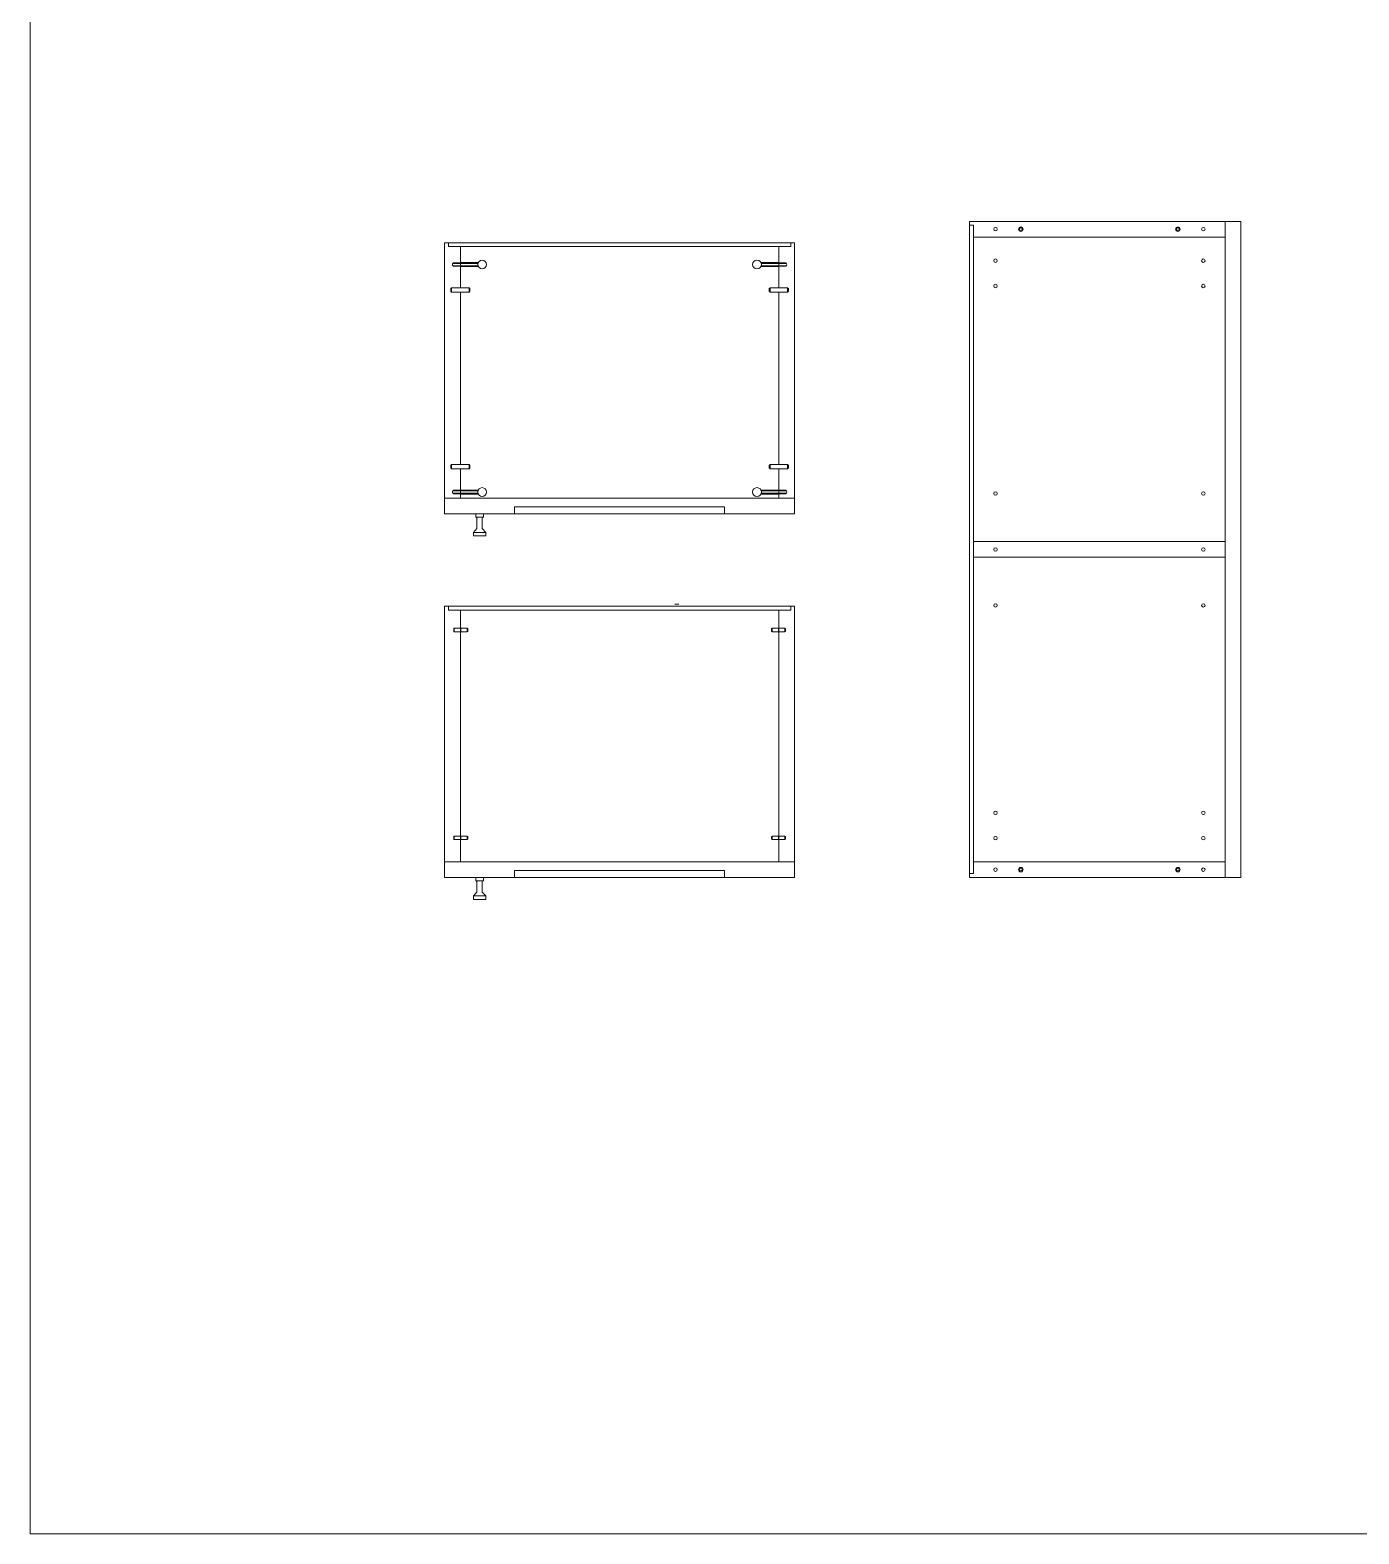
# Model space of a CAD drawing. Header units: centimetres. Extents: x -752 to 647, y -388 to 607.
# Drawn here: x -257 to -105.1, y -388.1 to -216.2 of the extents above; entities that cross this region are included whole.
import ezdxf

# ---------------------------------------------------------------- set-up
doc = ezdxf.new("R2010")
doc.units = ezdxf.units.CM
doc.header["$MEASUREMENT"] = 0
for name, color, linetype, lineweight in [('0_Num_Penna__6', 6, 'Continuous', 18), ('A-FURN_Num_Penna__252_Num_Penna__252_Num_Penna__3_Num_Penna__252_Num_Penna__252_Num_Penna__252_Num_Penna__252_Num_Penna__252_Num_Penna__252_Num_Penna__252_Num_Penna__252_Num_Penna__252_Num_Penna__252_Num_Penna__252_Num_Penna__5', 5, 'Continuous', 18), ('A-FURN_Num_Penna__252_Num_Penna__252_Num_Penna__3_Num_Penna__252_Num_Penna__252_Num_Penna__252_Num_Penna__252_Num_Penna__252_Num_Penna__252_Num_Penna__252_Num_Penna__252_Num_Penna__252_Num_Penna__252_Num_Penna__252_Num_Penna__6', 6, 'Continuous', 18), ('A-SECT-PATT_Num_Penna__6_Num_Penna__6_Num_Penna__6_Num_Penna__6_Num_Penna__6_Num_Penna__6_Num_Penna__6_Num_Penna__6_Num_Penna__6_Num_Penna__6_Num_Penna__6_Num_Penna__6_Num_Penna__6_Num_Penna__6', 6, 'Continuous', 18), ('PDF10_Solid Fills_Num_Penna__5_Num_Penna__5_Num_Penna__5_Num_Penna__5_Num_Penna__5_Num_Penna__5_Num_Penna__5_Num_Penna__5', 5, 'Continuous', 18), ('PDF16_Geometry_Num_Penna__5_Num_Penna__5_Num_Penna__5_Num_Penna__5_Num_Penna__5_Num_Penna__5_Num_Penna__5_Num_Penna__5_Num_Penna__5_Num_Penna__5_Num_Penna__5_Num_Penna__5_Num_Penna__5_Num_Penna__5', 5, 'Continuous', 18), ('PDF16_Geometry_Num_Penna__6_Num_Penna__6_Num_Penna__6_Num_Penna__6_Num_Penna__6_Num_Penna__6_Num_Penna__6_Num_Penna__6_Num_Penna__6_Num_Penna__6_Num_Penna__6_Num_Penna__6_Num_Penna__6_Num_Penna__5', 5, 'Continuous', 18), ('PDF16_Geometry_Num_Penna__6_Num_Penna__6_Num_Penna__6_Num_Penna__6_Num_Penna__6_Num_Penna__6_Num_Penna__6_Num_Penna__6_Num_Penna__6_Num_Penna__6_Num_Penna__6_Num_Penna__6_Num_Penna__6_Num_Penna__6', 6, 'Continuous', 18), ('PDF22_Geometry_Num_Penna__1_Num_Penna__255_Num_Penna__255_Num_Penna__255_Num_Penna__50', 2, 'Continuous', 18), ('PDF22_Geometry_Num_Penna__1_Num_Penna__255_Num_Penna__3_Num_Penna__3_Num_Penna__6', 6, 'Continuous', 18), ('PDF22_Geometry_Num_Penna__1_Num_Penna__255_Num_Penna__5_Num_Penna__5_Num_Penna__5', 5, 'Continuous', 18), ('PDF2_Geometry_Num_Penna__7_Num_Penna__7_Num_Penna__7_Num_Penna__7_Num_Penna__7_Num_Penna__7_Num_Penna__7_Num_Penna__5', 5, 'Continuous', 18), ('PDF2_Geometry_Num_Penna__7_Num_Penna__7_Num_Penna__7_Num_Penna__7_Num_Penna__7_Num_Penna__7_Num_Penna__7_Num_Penna__6', 6, 'Continuous', 18), ('VITE_Num_Penna__5', 5, 'Continuous', 18), ('VITE_Num_Penna__6', 6, 'Continuous', 18), ('viti_Num_Penna__5', 5, 'Continuous', 18), ('viti_Num_Penna__6', 6, 'Continuous', 18)]:
    doc.layers.add(name, color=color, linetype=linetype, lineweight=lineweight)

msp = doc.modelspace()

# ---------------------------------------------------------------- linework, layer by layer
at = {"layer": '0_Num_Penna__6', "color": 6, "linetype": 'Continuous', "lineweight": 18}
for p, q in [((-207.81, -243.21), (-205.75, -243.21)), ((-171.41, -243.21), (-173.46, -243.21)), ((-208.81, -245.63), (-208.91, -245.73)), ((-208.91, -245.73), (-208.91, -246.03)), ((-206.81, -245.63), (-206.71, -245.73)), ((-206.71, -245.73), (-206.71, -246.03)), ((-172.41, -245.63), (-172.51, -245.73)), ((-172.51, -245.73), (-172.51, -246.03)), ((-170.41, -245.63), (-170.31, -245.73)), ((-170.31, -245.73), (-170.31, -246.03)), ((-208.81, -246.13), (-208.91, -246.03)), ((-206.81, -246.13), (-206.71, -246.03)), ((-172.41, -246.13), (-172.51, -246.03)), ((-170.41, -246.13), (-170.31, -246.03)), ((-208.81, -265.83), (-208.91, -265.93)), ((-208.91, -266.23), (-208.91, -265.93)), ((-208.81, -266.33), (-208.91, -266.23)), ((-206.81, -265.83), (-206.71, -265.93)), ((-206.81, -266.33), (-206.71, -266.23)), ((-206.71, -266.23), (-206.71, -265.93)), ((-172.41, -265.83), (-172.51, -265.93)), ((-172.51, -266.23), (-172.51, -265.93)), ((-172.41, -266.33), (-172.51, -266.23)), ((-170.41, -265.83), (-170.31, -265.93)), ((-170.41, -266.33), (-170.31, -266.23)), ((-170.31, -266.23), (-170.31, -265.93)), ((-207.81, -268.75), (-205.75, -268.75)), ((-171.41, -268.75), (-173.46, -268.75))]:
    msp.add_line(p, q, dxfattribs=at)
at = {"layer": 'A-FURN_Num_Penna__252_Num_Penna__252_Num_Penna__3_Num_Penna__252_Num_Penna__252_Num_Penna__252_Num_Penna__252_Num_Penna__252_Num_Penna__252_Num_Penna__252_Num_Penna__252_Num_Penna__252_Num_Penna__252_Num_Penna__252_Num_Penna__5', "color": 5, "linetype": 'Continuous', "lineweight": 18}
for p, q in [((-207.81, -242.78), (-207.81, -243.18)), ((-171.41, -242.78), (-171.41, -243.18)), ((-207.81, -269.18), (-207.81, -268.78)), ((-171.41, -269.18), (-171.41, -268.78))]:
    msp.add_line(p, q, dxfattribs=at)
for centre, radius in [((-143.76, -238.94), 0.25), ((-143.76, -238.94), 0.15), ((-125.81, -238.94), 0.25), ((-125.81, -238.94), 0.15), ((-143.76, -312.14), 0.25), ((-143.76, -312.14), 0.15), ((-125.81, -312.14), 0.25), ((-125.81, -312.14), 0.15)]:
    msp.add_circle(centre, radius, dxfattribs=at)
at = {"layer": 'A-FURN_Num_Penna__252_Num_Penna__252_Num_Penna__3_Num_Penna__252_Num_Penna__252_Num_Penna__252_Num_Penna__252_Num_Penna__252_Num_Penna__252_Num_Penna__252_Num_Penna__252_Num_Penna__252_Num_Penna__252_Num_Penna__252_Num_Penna__6', "color": 6, "linetype": 'Continuous', "lineweight": 18}
for p, q in [((-207.81, -242.78), (-208.64, -242.78)), ((-208.64, -242.78), (-208.64, -242.85)), ((-208.64, -243.18), (-208.64, -243.11)), ((-207.81, -243.18), (-208.64, -243.18)), ((-171.41, -242.78), (-170.58, -242.78)), ((-171.41, -243.18), (-170.58, -243.18)), ((-170.58, -242.78), (-170.58, -242.85)), ((-170.58, -243.18), (-170.58, -243.11)), ((-207.81, -268.78), (-208.64, -268.78)), ((-208.64, -268.78), (-208.64, -268.85)), ((-208.64, -269.18), (-208.64, -269.11)), ((-207.81, -269.18), (-208.64, -269.18)), ((-171.41, -268.78), (-170.58, -268.78)), ((-171.41, -269.18), (-170.58, -269.18)), ((-170.58, -268.78), (-170.58, -268.85)), ((-170.58, -269.18), (-170.58, -269.11))]:
    msp.add_line(p, q, dxfattribs=at)
at = {"layer": 'A-SECT-PATT_Num_Penna__6_Num_Penna__6_Num_Penna__6_Num_Penna__6_Num_Penna__6_Num_Penna__6_Num_Penna__6_Num_Penna__6_Num_Penna__6_Num_Penna__6_Num_Penna__6_Num_Penna__6_Num_Penna__6_Num_Penna__6', "color": 6, "linetype": 'Continuous', "lineweight": 18}
for p, q in [((-149.16, -238.49), (-149.16, -312.59)), ((-201.61, -270.68), (-201.61, -271.48)), ((-177.61, -270.68), (-177.61, -271.48)), ((-201.61, -312.24), (-201.61, -313.04)), ((-177.61, -312.24), (-177.61, -313.04))]:
    msp.add_line(p, q, dxfattribs=at)
at = {"layer": 'PDF10_Solid Fills_Num_Penna__5_Num_Penna__5_Num_Penna__5_Num_Penna__5_Num_Penna__5_Num_Penna__5_Num_Penna__5_Num_Penna__5', "color": 5, "linetype": 'Continuous', "lineweight": 18}
for centre in [(-205.31, -242.98), (-173.91, -242.98), (-205.31, -268.98), (-173.91, -268.98)]:
    msp.add_circle(centre, 0.5, dxfattribs=at)
at = {"layer": 'PDF16_Geometry_Num_Penna__5_Num_Penna__5_Num_Penna__5_Num_Penna__5_Num_Penna__5_Num_Penna__5_Num_Penna__5_Num_Penna__5_Num_Penna__5_Num_Penna__5_Num_Penna__5_Num_Penna__5_Num_Penna__5_Num_Penna__5', "color": 5, "linetype": 'Continuous', "lineweight": 18}
for p, q in [((-205.16, -271.48), (-206.05, -271.48)), ((-206.05, -271.84), (-206.05, -271.48)), ((-205.16, -271.84), (-205.16, -271.48)), ((-206.31, -273.59), (-205.91, -273.15)), ((-205.16, -271.84), (-206.05, -271.84)), ((-205.91, -273.15), (-205.91, -271.99)), ((-205.31, -273.15), (-205.31, -271.99)), ((-204.91, -273.59), (-205.31, -273.15)), ((-204.91, -273.59), (-206.31, -273.59)), ((-206.31, -273.98), (-206.31, -273.59)), ((-204.91, -273.98), (-206.31, -273.98)), ((-204.91, -273.98), (-204.91, -273.59)), ((-205.16, -313.04), (-206.05, -313.04)), ((-206.05, -313.41), (-206.05, -313.04)), ((-205.16, -313.41), (-206.05, -313.41)), ((-205.91, -314.71), (-205.91, -313.55)), ((-205.31, -314.71), (-205.31, -313.55)), ((-205.16, -313.41), (-205.16, -313.04)), ((-206.31, -315.15), (-205.91, -314.71)), ((-204.91, -315.15), (-206.31, -315.15)), ((-206.31, -315.54), (-206.31, -315.15)), ((-204.91, -315.54), (-206.31, -315.54)), ((-204.91, -315.15), (-205.31, -314.71)), ((-204.91, -315.54), (-204.91, -315.15))]:
    msp.add_line(p, q, dxfattribs=at)
for centre, start, end in [((-206.05, -271.99), 0, 90), ((-205.16, -271.99), 90, 180), ((-206.05, -313.55), 0, 90), ((-205.16, -313.55), 90, 180)]:
    msp.add_arc(centre, 0.148, start, end, dxfattribs=at)
at = {"layer": 'PDF16_Geometry_Num_Penna__6_Num_Penna__6_Num_Penna__6_Num_Penna__6_Num_Penna__6_Num_Penna__6_Num_Penna__6_Num_Penna__6_Num_Penna__6_Num_Penna__6_Num_Penna__6_Num_Penna__6_Num_Penna__6_Num_Penna__5', "color": 5, "linetype": 'Continuous', "lineweight": 18}
for p, q in [((-201.61, -271.48), (-177.61, -271.48)), ((-201.61, -313.04), (-177.61, -313.04))]:
    msp.add_line(p, q, dxfattribs=at)
at = {"layer": 'PDF16_Geometry_Num_Penna__6_Num_Penna__6_Num_Penna__6_Num_Penna__6_Num_Penna__6_Num_Penna__6_Num_Penna__6_Num_Penna__6_Num_Penna__6_Num_Penna__6_Num_Penna__6_Num_Penna__6_Num_Penna__6_Num_Penna__6', "color": 6, "linetype": 'Continuous', "lineweight": 18}
for p, q in [((-149.61, -312.59), (-149.61, -238.04)), ((-149.61, -238.04), (-118.61, -238.04)), ((-149.61, -238.49), (-149.61, -238.04)), ((-149.61, -238.49), (-149.16, -238.49)), ((-120.41, -238.04), (-120.41, -313.04)), ((-118.61, -238.04), (-118.61, -313.04)), ((-209.61, -240.48), (-209.16, -240.48)), ((-209.61, -240.48), (-209.61, -271.48)), ((-209.16, -240.48), (-209.16, -240.93)), ((-209.16, -240.48), (-169.61, -240.48)), ((-170.06, -240.48), (-170.06, -240.93)), ((-170.06, -240.48), (-169.61, -240.48)), ((-169.61, -240.48), (-169.61, -271.48)), ((-149.16, -239.84), (-120.41, -239.84)), ((-209.16, -240.93), (-171.41, -240.93)), ((-207.81, -240.93), (-207.81, -242.78)), ((-171.41, -240.93), (-171.41, -242.78)), ((-170.06, -240.93), (-171.41, -240.93)), ((-207.81, -242.75), (-207.81, -242.78)), ((-207.81, -243.21), (-207.81, -243.18)), ((-207.81, -243.21), (-207.81, -245.63)), ((-171.41, -242.75), (-171.41, -242.78)), ((-171.41, -243.21), (-171.41, -243.18)), ((-171.41, -243.18), (-171.41, -245.63)), ((-207.81, -246.13), (-207.81, -265.83)), ((-171.41, -246.13), (-171.41, -265.83)), ((-207.81, -266.33), (-207.81, -268.78)), ((-171.41, -266.33), (-171.41, -268.78)), ((-209.61, -269.68), (-169.61, -269.68)), ((-207.81, -268.75), (-207.81, -268.78)), ((-207.81, -269.18), (-207.81, -269.68)), ((-171.41, -268.75), (-171.41, -268.78)), ((-171.41, -269.18), (-171.41, -269.68)), ((-209.61, -271.48), (-201.61, -271.48)), ((-201.61, -270.68), (-177.61, -270.68)), ((-177.61, -271.48), (-169.61, -271.48)), ((-183.29, -281.8), (-182.84, -281.8)), ((-209.61, -282.04), (-209.16, -282.04)), ((-209.61, -282.04), (-209.61, -313.04)), ((-209.61, -282.04), (-209.16, -282.04)), ((-209.16, -282.04), (-209.16, -282.49)), ((-209.16, -282.04), (-169.61, -282.04)), ((-209.16, -282.49), (-171.41, -282.49)), ((-207.81, -282.49), (-207.81, -284.55)), ((-170.06, -282.49), (-171.41, -282.49)), ((-171.41, -282.49), (-171.41, -284.51)), ((-170.06, -282.04), (-170.06, -282.49)), ((-170.06, -282.04), (-169.61, -282.04)), ((-169.61, -282.04), (-169.61, -313.04)), ((-207.81, -284.95), (-207.81, -308.3)), ((-207.81, -284.95), (-207.81, -308.3)), ((-171.41, -284.51), (-171.41, -284.99)), ((-171.41, -284.99), (-171.41, -308.26)), ((-207.81, -308.7), (-207.81, -311.24)), ((-207.81, -308.7), (-207.81, -311.24)), ((-171.41, -308.74), (-171.41, -311.24)), ((-209.61, -311.24), (-169.61, -311.24)), ((-201.61, -312.24), (-177.61, -312.24)), ((-149.61, -313.04), (-149.61, -312.59)), ((-149.61, -312.59), (-149.16, -312.59)), ((-149.16, -311.24), (-120.41, -311.24)), ((-149.16, -312.59), (-149.16, -311.24)), ((-209.61, -313.04), (-201.61, -313.04)), ((-177.61, -313.04), (-169.61, -313.04)), ((-149.61, -313.04), (-118.61, -313.04))]:
    msp.add_line(p, q, dxfattribs=at)
at = {"layer": 'PDF22_Geometry_Num_Penna__1_Num_Penna__255_Num_Penna__255_Num_Penna__255_Num_Penna__50', "color": 2, "linetype": 'Continuous', "lineweight": 18}
for p, q in [((-256.98, -388.06), (-256.98, -104.34)), ((104.74, -388.06), (-256.98, -388.06))]:
    msp.add_line(p, q, dxfattribs=at)
at = {"layer": 'PDF22_Geometry_Num_Penna__1_Num_Penna__255_Num_Penna__3_Num_Penna__3_Num_Penna__6', "color": 6, "linetype": 'Continuous', "lineweight": 18}
for p, q in [((-120.41, -274.64), (-149.16, -274.64)), ((-120.41, -276.44), (-149.16, -276.44))]:
    msp.add_line(p, q, dxfattribs=at)
at = {"layer": 'PDF22_Geometry_Num_Penna__1_Num_Penna__255_Num_Penna__5_Num_Penna__5_Num_Penna__5', "color": 5, "linetype": 'Continuous', "lineweight": 18}
for centre in [(-146.66, -238.94), (-122.91, -238.94), (-146.66, -242.54), (-122.91, -242.54), (-146.66, -245.44), (-122.91, -245.44), (-146.66, -269.14), (-122.91, -269.14), (-146.66, -275.54), (-122.91, -275.54), (-146.66, -281.94), (-122.91, -281.94), (-146.66, -305.64), (-122.91, -305.64), (-146.66, -308.54), (-122.91, -308.54), (-146.66, -312.14), (-122.91, -312.14)]:
    msp.add_circle(centre, 0.2, dxfattribs=at)
at = {"layer": 'PDF2_Geometry_Num_Penna__7_Num_Penna__7_Num_Penna__7_Num_Penna__7_Num_Penna__7_Num_Penna__7_Num_Penna__7_Num_Penna__5', "color": 5, "linetype": 'Continuous', "lineweight": 18, "flags": 128}
for points in [[(-208.64, -242.85), (-205.79, -242.85)], [(-205.79, -243.11), (-208.64, -243.11)], [(-170.58, -242.85), (-173.42, -242.85)], [(-173.42, -243.11), (-170.58, -243.11)], [(-205.79, -268.85), (-208.64, -268.85)], [(-208.64, -269.11), (-205.79, -269.11)], [(-173.42, -268.85), (-170.58, -268.85)], [(-170.58, -269.11), (-173.42, -269.11)]]:
    msp.add_lwpolyline(points, dxfattribs=at)
at = {"layer": 'PDF2_Geometry_Num_Penna__7_Num_Penna__7_Num_Penna__7_Num_Penna__7_Num_Penna__7_Num_Penna__7_Num_Penna__7_Num_Penna__6', "color": 6, "linetype": 'Continuous', "lineweight": 18, "flags": 128}
for points in [[(-208.64, -243.11), (-208.65, -243.11, -0.19953), (-208.67, -243.1, -0.116877), (-208.69, -243.06, -0.162888), (-208.69, -242.89, -0.116832), (-208.67, -242.86, -0.198418), (-208.65, -242.85), (-208.64, -242.85)], [(-170.58, -243.11), (-170.56, -243.11, 0.19953), (-170.54, -243.1, 0.116877), (-170.52, -243.06, 0.162888), (-170.52, -242.89, 0.116832), (-170.54, -242.86, 0.198418), (-170.56, -242.85), (-170.58, -242.85)], [(-208.64, -268.85), (-208.65, -268.85, 0.19953), (-208.67, -268.86, 0.116877), (-208.69, -268.89, 0.162888), (-208.69, -269.06, 0.116832), (-208.67, -269.1, 0.198418), (-208.65, -269.11), (-208.64, -269.11)], [(-170.58, -268.85), (-170.56, -268.85, -0.19953), (-170.54, -268.86, -0.116877), (-170.52, -268.89, -0.162888), (-170.52, -269.06, -0.116832), (-170.54, -269.1, -0.198418), (-170.56, -269.11), (-170.58, -269.11)]]:
    msp.add_lwpolyline(points, format="xyb", dxfattribs=at)
for points in [[(-208.81, -245.63), (-206.81, -245.63)], [(-170.41, -245.63), (-172.41, -245.63)], [(-206.81, -246.13), (-208.81, -246.13)], [(-172.41, -246.13), (-170.41, -246.13)], [(-206.81, -265.83), (-208.81, -265.83)], [(-208.81, -266.33), (-206.81, -266.33)], [(-172.41, -265.83), (-170.41, -265.83)], [(-170.41, -266.33), (-172.41, -266.33)]]:
    msp.add_lwpolyline(points, dxfattribs=at)
at = {"layer": 'VITE_Num_Penna__5', "color": 5, "linetype": 'Continuous', "lineweight": 18, "flags": 128}
for points in [[(-208.81, -246.13), (-208.81, -245.63)], [(-206.81, -246.13), (-206.81, -245.63)], [(-172.41, -246.13), (-172.41, -245.63)], [(-170.41, -246.13), (-170.41, -245.63)], [(-208.81, -265.83), (-208.81, -266.33)], [(-206.81, -265.83), (-206.81, -266.33)], [(-172.41, -265.83), (-172.41, -266.33)], [(-170.41, -265.83), (-170.41, -266.33)]]:
    msp.add_lwpolyline(points, dxfattribs=at)
at = {"layer": 'VITE_Num_Penna__6', "color": 6, "linetype": 'Continuous', "lineweight": 18}
for p, q in [((-205.75, -242.75), (-207.81, -242.75)), ((-173.46, -242.75), (-171.41, -242.75)), ((-205.75, -269.21), (-207.81, -269.21)), ((-173.46, -269.21), (-171.41, -269.21))]:
    msp.add_line(p, q, dxfattribs=at)
at = {"layer": 'viti_Num_Penna__5', "color": 5, "linetype": 'Continuous', "lineweight": 18}
for p, q in [((-208.51, -284.95), (-208.51, -284.55)), ((-207.81, -284.95), (-207.81, -284.55)), ((-207.74, -284.95), (-207.74, -284.55)), ((-207.04, -284.95), (-207.04, -284.55)), ((-172.17, -284.95), (-172.17, -284.55)), ((-171.47, -284.95), (-171.47, -284.55)), ((-171.41, -284.95), (-171.41, -284.55)), ((-170.71, -284.95), (-170.71, -284.55)), ((-208.51, -308.7), (-208.51, -308.3)), ((-207.81, -308.7), (-207.81, -308.3)), ((-207.74, -308.7), (-207.74, -308.3)), ((-207.04, -308.7), (-207.04, -308.3)), ((-172.17, -308.7), (-172.17, -308.3)), ((-171.47, -308.7), (-171.47, -308.3)), ((-171.41, -308.7), (-171.41, -308.3)), ((-170.71, -308.7), (-170.71, -308.3))]:
    msp.add_line(p, q, dxfattribs=at)
at = {"layer": 'viti_Num_Penna__6', "color": 6, "linetype": 'Continuous', "lineweight": 18}
for p, q in [((-208.57, -284.59), (-208.51, -284.55)), ((-208.57, -284.91), (-208.57, -284.59)), ((-208.57, -284.91), (-208.51, -284.95)), ((-207.81, -284.55), (-208.51, -284.55)), ((-207.81, -284.95), (-208.51, -284.95)), ((-207.74, -284.51), (-207.81, -284.51)), ((-207.81, -284.99), (-207.81, -284.95)), ((-207.74, -284.99), (-207.81, -284.99)), ((-207.74, -284.55), (-207.74, -284.51)), ((-207.04, -284.55), (-207.74, -284.55)), ((-207.74, -284.99), (-207.74, -284.95)), ((-207.04, -284.95), (-207.74, -284.95)), ((-206.97, -284.59), (-207.04, -284.55)), ((-206.97, -284.91), (-207.04, -284.95)), ((-206.97, -284.91), (-206.97, -284.59)), ((-172.24, -284.59), (-172.17, -284.55)), ((-172.24, -284.91), (-172.24, -284.59)), ((-172.24, -284.91), (-172.17, -284.95)), ((-171.47, -284.55), (-172.17, -284.55)), ((-171.47, -284.95), (-172.17, -284.95)), ((-171.41, -284.51), (-171.47, -284.51)), ((-171.47, -284.55), (-171.47, -284.51)), ((-171.47, -284.99), (-171.47, -284.95)), ((-171.41, -284.99), (-171.47, -284.99)), ((-171.41, -284.55), (-171.41, -284.51)), ((-170.71, -284.55), (-171.41, -284.55)), ((-171.41, -284.99), (-171.41, -284.95)), ((-170.71, -284.95), (-171.41, -284.95)), ((-170.64, -284.59), (-170.71, -284.55)), ((-170.64, -284.91), (-170.71, -284.95)), ((-170.64, -284.91), (-170.64, -284.59)), ((-208.57, -308.34), (-208.51, -308.3)), ((-208.57, -308.66), (-208.57, -308.34)), ((-208.57, -308.66), (-208.51, -308.7)), ((-207.81, -308.3), (-208.51, -308.3)), ((-207.81, -308.7), (-208.51, -308.7)), ((-207.74, -308.26), (-207.81, -308.26)), ((-207.81, -308.3), (-207.81, -308.26)), ((-207.81, -308.74), (-207.81, -308.7)), ((-207.74, -308.74), (-207.81, -308.74)), ((-207.74, -308.3), (-207.74, -308.26)), ((-207.04, -308.3), (-207.74, -308.3)), ((-207.74, -308.74), (-207.74, -308.7)), ((-207.04, -308.7), (-207.74, -308.7)), ((-206.97, -308.34), (-207.04, -308.3)), ((-206.97, -308.66), (-207.04, -308.7)), ((-206.97, -308.66), (-206.97, -308.34)), ((-172.24, -308.34), (-172.17, -308.3)), ((-172.24, -308.66), (-172.24, -308.34)), ((-172.24, -308.66), (-172.17, -308.7)), ((-171.47, -308.3), (-172.17, -308.3)), ((-171.47, -308.7), (-172.17, -308.7)), ((-171.41, -308.26), (-171.47, -308.26)), ((-171.47, -308.3), (-171.47, -308.26)), ((-171.47, -308.74), (-171.47, -308.7)), ((-171.41, -308.74), (-171.47, -308.74)), ((-171.41, -308.3), (-171.41, -308.26)), ((-170.71, -308.3), (-171.41, -308.3)), ((-171.41, -308.74), (-171.41, -308.7)), ((-170.71, -308.7), (-171.41, -308.7)), ((-170.64, -308.34), (-170.71, -308.3)), ((-170.64, -308.66), (-170.71, -308.7)), ((-170.64, -308.66), (-170.64, -308.34))]:
    msp.add_line(p, q, dxfattribs=at)

doc.saveas('drawing.dxf')
